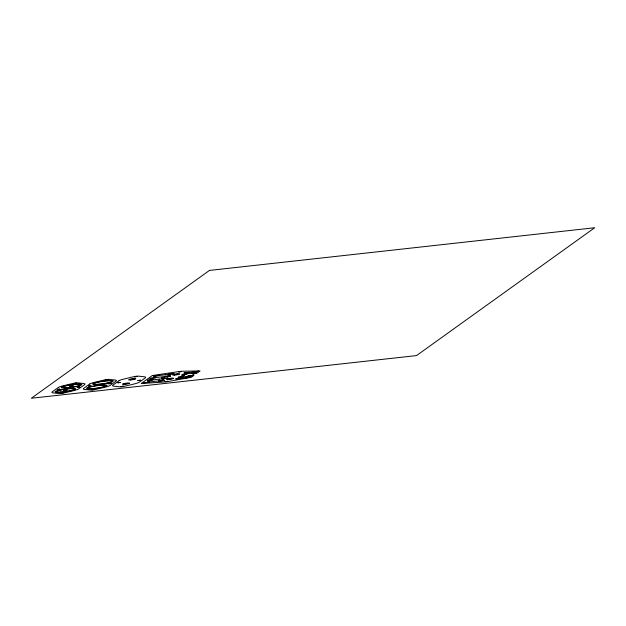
<?xml version="1.0" encoding="UTF-8"?>
<svg xmlns="http://www.w3.org/2000/svg" width="626" height="626" viewBox="0 0 626 626"><rect width="100%" height="100%" fill="white"/><g stroke="black" fill="none" stroke-linecap="round" stroke-linejoin="round"><path stroke-width="0.94" d="M59.72 389.153L57.146 389.474L59.713 389.122M60.409 393.23L62.983 392.854M62.983 392.901L60.432 393.269M76.489 383.214L73.923 383.566L76.497 383.159M77.186 387.267L79.768 386.899M79.768 386.931L77.209 387.314M88.556 386.007L91.146 385.671L88.563 386.046M117.798 382.768L120.372 382.4M120.372 382.447L117.805 382.807M121.068 386.508L123.651 386.172L121.092 386.555M134.574 376.813L137.164 376.476L134.621 376.868M161.837 377.901L164.427 377.564L161.86 377.947M181.196 371.617L178.621 371.938L181.204 371.601M143.878 382.76L149.575 382.071M149.974 378.386L155.671 377.697M153.417 375.921L159.114 375.232M149.559 382.134L143.91 382.822M155.671 377.744L149.982 378.44M159.098 375.287L153.409 375.968M158.761 381.117L164.458 380.428M162.204 378.644L167.901 377.955M168.3 374.27L174.005 373.581M164.442 380.483L158.793 381.171M167.901 378.002L162.212 378.699M173.981 373.636L168.316 374.325M178.066 377.235L183.089 376.688L178.113 377.29M175.804 378.863L180.812 378.26M186.908 373.941L181.931 374.465L186.908 373.886M180.812 378.315L175.812 378.91M185.57 377.775L190.578 377.181M196.674 372.861L191.681 373.393L196.674 372.806M190.594 377.228L185.601 377.83M63.602 390.632L67.225 390.147L63.609 390.616M69.697 386.258L73.32 385.772L69.736 386.219M124.261 383.918L127.884 383.425L124.261 383.918M130.357 379.536L133.98 379.051L130.372 379.52M168.3 379.043L171.923 378.55L168.316 379.02M174.396 374.669L178.019 374.176L174.435 374.63M91.842 389.732L94.409 389.411L91.881 389.701M105.348 380.037L107.922 379.716L105.395 380.005M108.619 383.777L111.193 383.448L108.619 383.777M137.861 380.538L140.427 380.209L137.861 380.538M165.123 381.617L167.698 381.297L165.123 381.617M181.9 375.663L184.474 375.342L181.9 375.663M209.483 270.416L31.3 398.261L416.517 355.584L594.7 227.739L209.483 270.416M58.32 387.486L52.224 391.86A13.67 1.784 -8.2 0 0 53.249 392.909L59.243 393.582A3.271 0.43 -8.2 0 0 63.343 393.128L73.727 390.64A13.67 1.784 -8.2 0 0 78.586 388.942L84.69 384.567A13.67 1.784 -8.2 0 0 83.665 383.511L77.671 382.846A3.271 0.43 -8.2 0 0 73.571 383.3L63.179 385.78A13.67 1.784 -8.2 0 0 58.32 387.486M89.745 384.004L83.641 388.378A13.67 1.784 -8.2 0 0 84.666 389.427L90.66 390.1A3.271 0.43 -8.2 0 0 94.761 389.646L105.145 387.158A13.67 1.784 -8.2 0 0 110.012 385.459L116.107 381.085A13.67 1.784 -8.2 0 0 115.082 380.029L109.088 379.364A3.271 0.43 -8.2 0 0 104.988 379.818L94.604 382.298A13.67 1.784 -8.2 0 0 89.745 384.004M118.979 380.764L112.883 385.139A13.67 1.784 -8.2 0 0 113.909 386.187L119.902 386.86A3.271 0.43 -8.2 0 0 124.003 386.406L134.387 383.918A13.67 1.784 -8.2 0 0 139.246 382.22L145.349 377.846A13.67 1.784 -8.2 0 0 144.324 376.789L138.33 376.124A3.271 0.43 -8.2 0 0 134.23 376.578L123.838 379.059A13.67 1.784 -8.2 0 0 118.979 380.764M152.329 375.545L141.186 383.542L165.053 381.954A3.271 0.43 -8.2 0 0 168.042 381.531L191.18 377.321L193.99 375.31L192.307 375.185L194.584 373.558L197.276 372.947L200.085 370.936L182.369 371.249A3.271 0.43 -8.2 0 0 179.685 371.461L152.329 375.545M147.337 380.279L153.018 379.606L147.337 380.279M164.873 376.727L170.562 376.046L164.873 376.727M184.177 372.853L189.185 372.313L184.216 372.838M193.943 371.774L198.951 371.226L193.966 371.758M187.847 376.148L192.855 375.6L187.847 376.148M165.287 374.786L161.5 375.209A6.299 0.822 -8.2 0 0 154.012 376.891A6.299 0.822 -8.2 0 0 158.683 377.228L162.478 376.805A6.299 0.822 -8.2 0 0 169.959 375.123A6.299 0.822 -8.2 0 0 165.287 374.786M193.176 372.032L189.388 372.447A3.85 0.501 -8.2 0 0 184.819 373.479A3.85 0.501 -8.2 0 0 187.675 373.683L191.462 373.26A3.85 0.501 -8.2 0 0 196.032 372.235A3.85 0.501 -8.2 0 0 193.176 372.032M159.192 379.16L155.397 379.583A6.299 0.822 -8.2 0 0 147.916 381.265A6.299 0.822 -8.2 0 0 152.588 381.602L156.375 381.179A6.299 0.822 -8.2 0 0 163.863 379.497A6.299 0.822 -8.2 0 0 159.192 379.16M187.08 376.406L183.293 376.829A3.85 0.501 -8.2 0 0 178.723 377.854A3.85 0.501 -8.2 0 0 181.579 378.057L185.366 377.635A3.85 0.501 -8.2 0 0 189.936 376.609A3.85 0.501 -8.2 0 0 187.08 376.406M174.38 375.099A3.599 0.469 -8.2 0 0 179.772 373.933A3.599 0.469 -8.2 0 0 174.466 374.262A3.599 0.469 -8.2 0 0 174.38 375.099M168.284 379.473A3.599 0.469 -8.2 0 0 173.676 378.307A3.599 0.469 -8.2 0 0 168.363 378.636A3.599 0.469 -8.2 0 0 168.284 379.473M124.245 384.348A3.599 0.469 -8.2 0 0 129.629 383.182A3.599 0.469 -8.2 0 0 124.324 383.511A3.599 0.469 -8.2 0 0 124.245 384.348M130.341 379.966A3.599 0.469 -8.2 0 0 135.725 378.808A3.599 0.469 -8.2 0 0 130.419 379.137A3.599 0.469 -8.2 0 0 130.341 379.966M60.143 392.322A10.392 1.354 -8.2 0 0 75.691 388.957A10.392 1.354 -8.2 0 0 60.378 389.912A10.392 1.354 -8.2 0 0 60.143 392.322M60.894 392.048A8.921 1.166 -8.2 0 0 74.236 389.161A8.921 1.166 -8.2 0 0 61.09 389.982A8.921 1.166 -8.2 0 0 60.894 392.048M66.246 387.948A10.392 1.354 -8.2 0 0 81.795 384.583A10.392 1.354 -8.2 0 0 66.473 385.538A10.392 1.354 -8.2 0 0 66.246 387.948M66.99 387.674A8.921 1.166 -8.2 0 0 80.331 384.787A8.921 1.166 -8.2 0 0 67.185 385.608A8.921 1.166 -8.2 0 0 66.99 387.674M91.568 388.84A10.392 1.354 -8.2 0 0 107.116 385.475A10.392 1.354 -8.2 0 0 91.795 386.438A10.392 1.354 -8.2 0 0 91.568 388.84M97.664 384.466A10.392 1.354 -8.2 0 0 113.212 381.101A10.392 1.354 -8.2 0 0 97.899 382.056A10.392 1.354 -8.2 0 0 97.664 384.466M92.147 388.629A9.249 1.205 -8.2 0 0 105.982 385.639A9.249 1.205 -8.2 0 0 92.351 386.485A9.249 1.205 -8.2 0 0 92.147 388.629M98.243 384.254A9.249 1.205 -8.2 0 0 112.077 381.265A9.249 1.205 -8.2 0 0 98.454 382.11A9.249 1.205 -8.2 0 0 98.243 384.254"/></g></svg>
